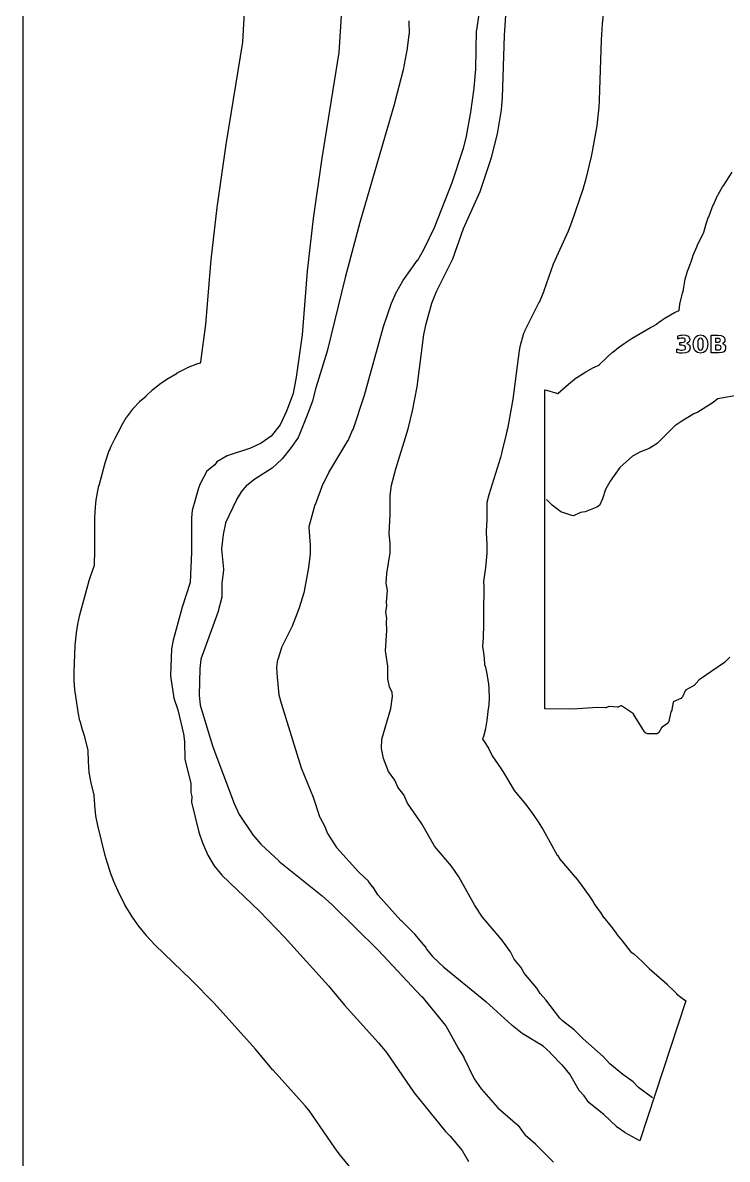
# Model space of a CAD drawing. Header units: millimetres. Extents: x 0 to 841, y 0 to 594.
# Drawn here: x 0 to 145.9, y 143.1 to 378.4 of the extents above; entities that cross this region are included whole.
import ezdxf

# ---------------------------------------------------------------- set-up
doc = ezdxf.new("R2010")
doc.units = ezdxf.units.MM
for name, color, linetype in [('CUT', 1, 'Continuous'), ('ENGRAVE', 5, 'Continuous'), ('SHEET_EDGE_DO_NOT_CUT', 8, 'Continuous')]:
    doc.layers.add(name, color=color, linetype=linetype)

msp = doc.modelspace()

# ---------------------------------------------------------------- linework, layer by layer
at = {"layer": 'CUT'}
for points in [[(121.69, 394.2), (119.95, 378.19), (119.95, 378.18), (119.74, 374.85), (119.74, 374.84), (119.36, 362.35), (119.36, 362.33), (119.27, 360.94), (119.27, 360.93), (119.02, 358.4), (119.02, 358.38), (118.84, 357.08), (118.84, 357.06), (118, 352.12), (118, 352.1), (117.71, 350.7), (117.71, 350.68), (116.52, 345.8), (116.51, 345.78), (116.03, 344.13), (116.03, 344.11), (113.64, 337.06), (113.63, 337.04), (112.94, 335.27), (112.93, 335.25), (109.85, 328.4), (109.84, 328.38), (107.91, 322.88), (107.9, 322.85), (106.9, 320.49), (106.88, 320.46), (103.95, 314.64), (103.94, 314.62), (103.72, 314.06), (103.71, 314.03), (102.96, 311.32), (102.95, 311.31), (102.79, 310.52), (102.79, 310.5), (101.48, 300.44), (101.48, 300.42), (101.3, 299.32), (101.3, 299.31), (100.37, 294.34), (100.37, 294.33), (100.13, 293.25), (100.13, 293.23), (99.21, 289.52), (99.21, 289.5), (98.9, 288.38), (98.89, 288.36), (96.51, 280.68), (96.5, 280.66), (96.11, 279.09), (96.11, 279.08), (96.11, 279.06), (96.1, 276.5), (96.1, 276.49), (96.07, 275.5), (96.07, 275.49), (95.94, 273.15), (95.94, 273.14), (95.94, 273.13), (95.98, 272.83), (95.98, 272.8), (96.1, 270.45), (96.1, 270.42), (96.08, 268.52), (96.08, 268.48), (95.85, 265.61), (95.84, 265.58), (95.39, 262.67), (95.39, 262.66), (95.39, 262.65), (95.48, 261.74), (95.49, 261.68), (95.45, 259.35), (95.45, 259.32), (95.39, 258.54), (95.39, 258.53), (95.39, 258.52), (95.4, 258.31), (95.41, 258.26), (95.37, 256.42), (95.37, 256.38), (95.37, 256.34), (95.37, 256.32), (95.37, 256.31), (95.38, 256.17), (95.38, 256.12), (95.38, 253.97), (95.38, 253.92), (95.38, 253.9), (95.38, 253.87), (95.36, 251.04), (95.36, 251.01), (95.22, 249.22), (95.22, 249.21), (95.23, 249.19), (95.35, 248.43), (95.36, 248.41), (95.55, 246.83), (95.56, 246.79), (95.61, 245.55), (95.61, 245.54), (95.61, 245.53), (95.79, 244.98), (95.8, 244.94), (96.18, 243.22), (96.19, 243.18), (96.42, 241.42), (96.42, 241.4), (96.49, 240.58), (96.49, 240.56), (96.55, 238.52), (96.55, 238.47), (96.41, 236.44), (96.4, 236.42), (96.09, 233.91), (96.09, 233.89), (95.82, 232.25), (95.81, 232.21), (95.4, 230.6), (95.39, 230.58), (95.23, 230.06), (95.23, 230.04), (95.23, 230.03), (95.55, 229.6), (95.57, 229.56), (96.42, 228.16), (96.44, 228.13), (97.17, 226.65), (97.17, 226.64), (97.18, 226.63), (97.19, 226.62), (99.07, 223.89), (99.09, 223.88), (99.96, 222.49), (99.97, 222.47), (101.74, 219.41), (101.74, 219.4), (101.75, 219.39), (104.1, 216.58), (104.12, 216.56), (105.21, 215.13), (105.22, 215.11), (106.73, 212.94), (106.74, 212.92), (107.74, 211.31), (107.75, 211.29), (110.69, 206.03), (110.7, 206.01), (111.22, 205.23), (111.24, 205.2), (114.41, 201.47), (114.42, 201.46), (115.45, 200.15), (115.46, 200.13), (117.25, 197.64), (117.26, 197.62), (118.08, 196.38), (118.09, 196.35), (118.43, 195.75), (118.43, 195.74), (118.44, 195.73), (118.45, 195.72), (119.59, 194.23), (119.61, 194.19), (120.27, 193.14), (120.29, 193.12), (121.78, 191.33), (121.79, 191.31), (122.69, 190.15), (122.71, 190.12), (123.1, 189.53), (123.11, 189.51), (124.13, 188.31), (124.14, 188.29), (125.8, 186.13), (125.81, 186.13), (125.82, 186.12), (126.41, 185.66), (126.43, 185.64), (128.26, 184.03), (128.28, 184.01), (129.73, 182.56), (129.74, 182.55), (133.42, 179.3), (133.44, 179.28), (134.94, 177.81), (134.96, 177.79), (135.35, 177.36), (135.38, 177.33), (136.25, 176.61), (136.27, 176.6), (137.28, 175.9), (127.78, 146.85), (124.71, 148.56), (124.71, 148.56), (124.67, 148.59), (123.05, 149.71), (123.01, 149.74), (122.98, 149.76), (120.33, 152.31), (120.32, 152.33), (117.31, 154.74), (117.28, 154.77), (117.25, 154.81), (117.22, 154.84), (116.25, 156.21), (116.25, 156.21), (116.24, 156.22), (115.28, 157.22), (115.25, 157.25), (115.23, 157.28), (115.21, 157.32), (113.3, 160.67), (113.3, 160.68), (113.29, 160.69), (111.73, 162.56), (111.72, 162.58), (109.3, 165.06), (109.28, 165.07), (107.76, 166.45), (107.75, 166.46), (107.74, 166.46), (103.43, 169.09), (103.38, 169.12), (101.31, 170.78), (101.29, 170.8), (95.93, 175.65), (95.92, 175.66), (87.21, 182.78), (87.18, 182.81), (84.94, 184.99), (84.91, 185.03), (83.67, 186.54), (83.64, 186.57), (83.62, 186.61), (83.6, 186.64), (83.37, 187.13), (83.37, 187.14), (83.36, 187.14), (81.17, 189.67), (81.16, 189.69), (78.33, 192.5), (78.32, 192.52), (73.59, 197.72), (73.56, 197.76), (73.53, 197.79), (72.53, 199.42), (72.51, 199.44), (71.61, 200.59), (71.59, 200.62), (69.57, 202.54), (69.55, 202.57), (65.07, 207.52), (65.04, 207.55), (65.02, 207.59), (63.16, 210.51), (63.14, 210.55), (63.12, 210.6), (62.61, 211.9), (62.6, 211.93), (61.65, 213.71), (61.63, 213.75), (61.61, 213.79), (60.23, 217.94), (60.23, 217.95), (57.74, 224.02), (57.72, 224.06), (53.57, 237.42), (53.57, 237.44), (53.13, 239.13), (53.12, 239.16), (53.11, 239.2), (52.72, 242.89), (52.72, 242.92), (52.63, 244.81), (52.63, 244.86), (52.63, 244.9), (52.85, 246.54), (52.86, 246.58), (52.87, 246.62), (53.65, 249.04), (53.68, 249.11), (55.85, 253.53), (55.86, 253.55), (57.24, 257.09), (57.24, 257.11), (58.32, 260.66), (58.32, 260.68), (59.22, 265.59), (59.22, 265.61), (59.57, 268.44), (59.58, 268.47), (59.61, 270.21), (59.61, 270.24), (59.28, 273.9), (59.28, 273.94), (59.28, 273.99), (59.29, 274.03), (59.3, 274.08), (60.58, 278.63), (60.59, 278.67), (62.23, 282.98), (62.25, 283.02), (63.35, 285.25), (63.37, 285.29), (67.33, 291.86), (67.35, 291.88), (68.38, 294.14), (68.39, 294.17), (70.77, 301.29), (70.77, 301.31), (74.72, 315.49), (74.73, 315.52), (76.36, 320.32), (76.37, 320.36), (77.4, 322.71), (77.43, 322.77), (78.71, 324.94), (78.73, 324.98), (81.76, 329.23), (81.78, 329.25), (83.06, 331.44), (83.07, 331.46), (85.27, 335.98), (85.28, 335.99), (88.95, 345.32), (88.95, 345.34), (91.24, 352.44), (91.25, 352.46), (91.86, 354.87), (91.86, 354.89), (92.8, 359.85), (92.8, 359.86), (93.5, 364.88), (93.5, 364.89), (93.79, 368.79), (93.79, 368.8), (93.98, 376.82), (93.99, 376.89), (94.94, 383.25)], [(72.01, 136.22), (65.54, 144.2), (65.53, 144.21), (64.61, 145.44), (64.6, 145.46), (59.28, 153.19), (59.27, 153.2), (58.5, 154.15), (58.49, 154.16), (51.82, 161.51), (51.81, 161.52), (51.23, 162.2), (51.22, 162.2), (48.18, 165.87), (48.17, 165.88), (39.64, 175.36), (39.63, 175.37), (34.9, 180.21), (34.9, 180.22), (27.38, 187.45), (27.35, 187.47), (25.63, 189.36), (25.61, 189.38), (24.05, 191.33), (24.03, 191.36), (22.54, 193.48), (22.53, 193.51), (21.24, 195.63), (21.22, 195.66), (20.03, 197.95), (20.02, 197.98), (18.88, 200.57), (18.87, 200.59), (18.19, 202.39), (18.18, 202.41), (17.47, 204.57), (17.47, 204.59), (17.08, 205.95), (17.07, 205.97), (15.52, 212.18), (15.52, 212.21), (15.13, 214.19), (15.12, 214.24), (14.94, 216.24), (14.94, 216.29), (14.94, 216.58), (14.94, 216.61), (14.85, 217.33), (14.85, 217.37), (14.81, 218.46), (14.81, 218.47), (14.8, 218.48), (14.18, 221), (14.17, 221.03), (13.76, 223.18), (13.76, 223.23), (13.59, 225.41), (13.59, 225.44), (13.54, 227.72), (13.54, 227.73), (13.54, 227.74), (12.88, 230.54), (12.88, 230.57), (12.39, 231.99), (12.38, 232.01), (11.86, 233.79), (11.85, 233.83), (11.49, 235.65), (11.49, 235.68), (10.82, 240.32), (10.82, 240.34), (10.64, 242.1), (10.64, 242.15), (10.63, 243.92), (10.63, 243.94), (10.83, 249.47), (10.83, 249.51), (11.1, 252.07), (11.1, 252.1), (11.4, 253.86), (11.4, 253.88), (11.83, 255.8), (11.83, 255.83), (13.7, 262.66), (13.71, 262.68), (14.04, 263.76), (14.04, 263.77), (14.83, 266.11), (14.83, 266.12), (14.83, 266.13), (14.95, 269.12), (14.95, 269.13), (14.94, 275.82), (14.94, 275.85), (15.06, 278.09), (15.07, 278.11), (15.23, 279.59), (15.23, 279.61), (15.45, 281.08), (15.46, 281.12), (15.79, 282.56), (15.8, 282.58), (17.05, 287.24), (17.06, 287.27), (17.93, 289.8), (17.94, 289.83), (18.3, 290.69), (18.31, 290.71), (19.04, 292.25), (19.05, 292.27), (20.43, 294.89), (20.44, 294.91), (21.51, 296.71), (21.54, 296.75), (22.79, 298.41), (22.82, 298.45), (24.24, 299.97), (24.28, 300.01), (25.54, 301.1), (25.55, 301.11), (25.57, 301.13), (26.87, 302.39), (26.9, 302.42), (28.3, 303.56), (28.34, 303.58), (29.85, 304.59), (29.87, 304.6), (31.98, 305.87), (32.01, 305.89), (34.06, 306.96), (34.11, 306.99), (36.28, 307.81), (36.3, 307.82), (36.8, 307.98), (36.81, 307.98), (36.81, 307.99), (36.85, 308.21), (36.86, 308.22), (37.94, 315.92), (37.94, 315.94), (38.94, 328.56), (38.94, 328.57), (39.01, 329.31), (39.01, 329.32), (40.29, 340.17), (40.29, 340.18), (40.35, 340.66), (40.35, 340.66), (42.13, 353.2), (42.14, 353.21), (42.19, 353.58), (42.19, 353.59), (45.57, 374.4), (45.57, 374.43), (46.01, 381.78)], [(79.96, 378.77), (79.98, 376.01), (79.97, 375.95), (79.61, 373.11), (79.61, 373.08), (78.79, 368.66), (78.78, 368.62), (77, 361.72), (77, 361.71), (69.8, 337.02), (69.8, 337.02), (66.74, 325.63), (66.74, 325.63), (63.09, 310.66), (63.08, 310.63), (60.67, 302.78), (60.67, 302.77), (60.01, 300.12), (59.99, 300.07), (58.79, 296.81), (58.79, 296.79), (57.07, 292.64), (57.05, 292.6), (57.02, 292.55), (55.59, 290.45), (55.57, 290.42), (53.69, 288.1), (53.64, 288.05), (51.75, 286.25), (51.71, 286.22), (51.67, 286.19), (48.04, 283.88), (48.03, 283.86), (46.37, 282.59), (46.36, 282.58), (46.35, 282.57), (45.16, 281.17), (45.16, 281.16), (45.15, 281.15), (44.24, 279.65), (44.23, 279.63), (41.95, 274.82), (41.95, 274.81), (41.95, 274.8), (41.49, 272.46), (41.49, 272.44), (41.17, 269.45), (41.17, 269.44), (41.17, 269.43), (41.56, 265.23), (41.56, 265.18), (41.56, 265.13), (41.25, 262.32), (41.25, 262.29), (41.23, 259.59), (41.23, 259.53), (41.22, 259.47), (40.48, 256.55), (40.46, 256.51), (36.9, 246.6), (36.9, 246.59), (36.9, 246.58), (36.65, 244.7), (36.65, 244.67), (36.55, 239.11), (36.55, 239.09), (36.73, 237.14), (36.73, 237.12), (36.73, 237.11), (39.35, 228.48), (39.35, 228.47), (43.75, 216.73), (43.76, 216.71), (44.79, 214.47), (44.8, 214.46), (44.8, 214.45), (47.66, 210.26), (47.67, 210.24), (49.33, 208.28), (49.35, 208.25), (53.02, 204.83), (53.03, 204.82), (62, 197.6), (62.02, 197.58), (64.05, 195.75), (64.07, 195.74), (73.59, 186.39), (73.6, 186.37), (82.6, 176.77), (82.62, 176.74), (87.54, 170.78), (87.57, 170.75), (87.59, 170.71), (90.07, 166.18), (90.08, 166.17), (91.33, 164.2), (91.35, 164.15), (93.46, 159.71), (93.47, 159.7), (93.47, 159.69), (94.94, 157.62), (94.96, 157.59), (98.35, 153.72), (98.37, 153.7), (102.48, 150.11), (102.51, 150.08), (102.55, 150.04), (104.06, 148.05), (104.07, 148.04), (104.08, 148.03), (106.15, 146.23), (106.18, 146.21), (109.93, 142.48)], [(146.44, 247.05), (145.4, 245.97), (145.36, 245.93), (145.32, 245.9), (140.07, 242.37), (140.06, 242.36), (140.06, 242.36), (139, 241.18), (138.96, 241.14), (138.92, 241.1), (138.87, 241.07), (137.25, 240.19), (137.24, 240.19), (137.24, 240.17), (136.59, 238.82), (136.57, 238.78), (136.54, 238.73), (136.46, 238.63), (136.43, 238.59), (136.4, 238.56), (136.36, 238.53), (136.31, 238.5), (136.27, 238.48), (134.69, 237.76), (134.68, 237.75), (134.67, 237.74), (134.43, 236.19), (134.42, 236.15), (134.4, 236.1), (134.39, 236.06), (134.37, 236.02), (134.21, 235.74), (134.2, 235.73), (134.2, 235.72), (133.75, 233.69), (133.73, 233.65), (133.72, 233.6), (133.7, 233.56), (133.67, 233.52), (133.64, 233.48), (133.58, 233.41), (133.55, 233.37), (133.51, 233.34), (133.48, 233.31), (132.38, 232.57), (132.37, 232.56), (132.36, 232.55), (131.69, 231.46), (131.67, 231.42), (131.64, 231.38), (131.6, 231.35), (131.56, 231.32), (131.43, 231.22), (131.39, 231.2), (131.35, 231.17), (131.3, 231.16), (131.26, 231.14), (131.21, 231.13), (131.17, 231.13), (131.12, 231.13), (129.42, 231.18), (129.37, 231.18), (129.32, 231.19), (129.26, 231.21), (129.05, 231.28), (129.01, 231.3), (128.97, 231.32), (128.93, 231.35), (128.89, 231.38), (128.86, 231.42), (128.78, 231.5), (128.75, 231.54), (128.72, 231.58), (126.46, 235.26), (126.45, 235.27), (126.44, 235.28), (123.96, 236.94), (123.95, 236.95), (123.94, 236.94), (123.33, 236.72), (123.29, 236.7), (123.25, 236.69), (123.2, 236.69), (123.16, 236.69), (123.12, 236.69), (121.46, 236.83), (121.45, 236.83), (121.44, 236.83), (120.86, 236.6), (120.81, 236.58), (120.76, 236.57), (120.71, 236.57), (120.66, 236.56), (118.94, 236.63), (118.91, 236.63), (114, 236.27), (113.96, 236.27), (108.12, 236.3), (108.12, 302.36), (108.42, 302.31), (108.47, 302.29), (110.31, 301.77), (110.36, 301.76), (110.75, 301.6), (110.76, 301.6), (110.77, 301.61), (112.97, 303.56), (112.99, 303.58), (114.69, 304.94), (114.74, 304.97), (116.58, 306.13), (116.6, 306.14), (118.18, 307.02), (118.22, 307.03), (119.42, 307.59), (119.43, 307.6), (119.44, 307.6), (121, 309.14), (121.02, 309.16), (122.13, 310.17), (122.15, 310.19), (123.34, 311.12), (123.35, 311.13), (124.75, 312.14), (124.77, 312.15), (126.19, 313.08), (126.21, 313.09), (128.66, 314.56), (128.68, 314.57), (129.96, 315.27), (129.99, 315.29), (130.39, 315.47), (130.41, 315.49), (131.26, 316.01), (131.28, 316.03), (131.65, 316.32), (131.67, 316.34), (133.24, 317.44), (133.28, 317.46), (134.93, 318.4), (134.98, 318.42), (135.93, 318.84), (135.94, 318.85), (135.94, 318.86), (136.07, 320.05), (136.08, 320.1), (136.63, 322.4), (136.64, 322.43), (136.75, 322.82), (136.76, 322.83), (136.76, 322.84), (136.87, 323.61), (136.87, 323.64), (137.18, 325.28), (137.19, 325.32), (137.64, 326.93), (137.65, 326.97), (138.24, 328.54), (138.25, 328.56), (138.48, 329.1), (138.48, 329.12), (138.83, 330.25), (138.84, 330.3), (139.62, 332.16), (139.63, 332.18), (141, 335.01), (141, 335.02), (141, 335.03), (141.53, 336.76), (141.53, 336.78), (142.02, 338.19), (142.03, 338.21), (142.99, 340.7), (143, 340.72), (143.88, 342.66), (143.91, 342.71), (144.99, 344.55), (145, 344.57), (146.9, 347.43)]]:
    msp.add_lwpolyline(points, dxfattribs=at)
at = {"layer": 'ENGRAVE'}
for points in [[(66, 380.94), (65.47, 372.21), (61.94, 350.39), (60.15, 337.84), (58.88, 326.98), (57.83, 313.75), (56.6, 304.99), (55.98, 301.65), (54.62, 297.98), (53.3, 295.13), (51.42, 292.82), (49.39, 291.32), (47.18, 290.28), (42.3, 288.74), (40.17, 287.46), (39.8, 286.88), (38.13, 285.58), (36.74, 282.94), (36.37, 282.05), (35.11, 277.37), (34.94, 275.87), (34.95, 268.74), (34.7, 262.46), (33, 257.39), (31.12, 250.53), (30.82, 248.75), (30.61, 243.19), (31.29, 238.53), (32.12, 236.12), (33.28, 231.16), (33.51, 229.59), (33.59, 225.84), (34.8, 220.94), (34.78, 218.98), (35, 218.18), (34.93, 217.03), (36.48, 210.8), (37.19, 208.62), (38.34, 206), (39.64, 203.85), (41.23, 201.88), (48.99, 194.41), (54.23, 189.04), (63.31, 178.96), (66.62, 174.96), (73.67, 167.19), (75.29, 165.2), (81.08, 156.79), (87.56, 148.79), (88.51, 147.85), (90.96, 144.89), (92.33, 142.6)], [(130.38, 155.77), (127.53, 157.9), (126.39, 159.12), (124.22, 160.61), (121.55, 162.81), (120.18, 164.31), (116.04, 167.98), (114.15, 169.86), (111.76, 171.71), (111.21, 172.3), (108.29, 176.1), (107.12, 177.36), (106.42, 178.51), (103.82, 181.63), (103.14, 182.85), (101.73, 184.53), (100.99, 185.99), (99.19, 188.5), (95.21, 193.17), (93.59, 195.62), (90.28, 201.55), (88.77, 203.74), (85.29, 207.91), (82.64, 212.49), (79.66, 216.79), (78.89, 218.54), (77.65, 220.11), (77.03, 221.56), (75.76, 223.38), (74.68, 226.02), (74.3, 228.1), (74.34, 230.07), (76.25, 236.37), (76.56, 238.9), (76.49, 239.74), (75.95, 240.87), (75.63, 242.57), (75.63, 245.14), (75.1, 248.32), (75.42, 252.55), (75.3, 254.37), (75.41, 255.05), (75.2, 256.34), (75.41, 257.68), (75.32, 258.43), (75.5, 260.85), (75.26, 262.37), (75.41, 264.37), (76.08, 268.67), (76.1, 270.61), (75.88, 272.57), (76.1, 276.57), (76.11, 280.5), (76.38, 282.63), (77.23, 286.05), (79.79, 294.3), (80.71, 298.03), (81.65, 303), (83.05, 313.82), (83.51, 316.03), (84.71, 320.36), (85.65, 322.77), (89.04, 329.48), (91.26, 335.82), (94.69, 343.46), (97.08, 350.53), (98.28, 355.43), (99.12, 360.39), (99.37, 362.94), (99.76, 375.77), (100.02, 379.89)], [(148.57, 301.36), (143.95, 300.55), (142.76, 299.62), (139.78, 297.75), (138.94, 297.41), (136.46, 295.93), (135.05, 294.9), (131.38, 291.3), (129.71, 290.22), (127.9, 289.53), (126.29, 288.64), (123.64, 286.29), (121.65, 283.49), (120.65, 281.78), (120.06, 279.8), (119.39, 278.45), (118.88, 278.11), (116.45, 277.16), (115.46, 276.97), (114.02, 276.33), (113.67, 276.36), (111.4, 277.12), (109.64, 278.5), (108.42, 279.67)]]:
    msp.add_lwpolyline(points, dxfattribs=at)
for points in [[(137.45, 312), (137.77, 311.87), (138.01, 311.67), (138.15, 311.4), (138.2, 311.07), (138.09, 310.59), (137.78, 310.25), (137.27, 310.03), (136.57, 309.96), (136.29, 309.98), (136.01, 310.01), (135.73, 310.07), (135.45, 310.15), (135.45, 310.87), (135.71, 310.75), (135.98, 310.67), (136.23, 310.62), (136.49, 310.6), (136.82, 310.64), (137.06, 310.73), (137.21, 310.89), (137.26, 311.1), (137.21, 311.32), (137.06, 311.48), (136.8, 311.58), (136.45, 311.61), (136.08, 311.61), (136.08, 312.22), (136.47, 312.22), (136.78, 312.24), (137, 312.33), (137.13, 312.47), (137.17, 312.66), (137.13, 312.85), (137, 312.99), (136.8, 313.08), (136.53, 313.1), (136.3, 313.09), (136.07, 313.05), (135.84, 312.99), (135.61, 312.9), (135.61, 313.59), (135.89, 313.66), (136.16, 313.71), (136.43, 313.74), (136.7, 313.75), (137.32, 313.69), (137.76, 313.51), (138.02, 313.22), (138.11, 312.81), (138.07, 312.52), (137.94, 312.29), (137.74, 312.11), (137.45, 312)], [(141.84, 311.85), (141.74, 311.05), (141.45, 310.46), (140.97, 310.09), (140.34, 309.96), (139.7, 310.09), (139.23, 310.46), (138.93, 311.05), (138.84, 311.85), (138.93, 312.66), (139.23, 313.25), (139.7, 313.62), (140.34, 313.75), (140.97, 313.62), (141.45, 313.25), (141.74, 312.66), (141.84, 311.85)], [(140.9, 311.86), (140.86, 312.44), (140.77, 312.82), (140.6, 313.03), (140.34, 313.1), (140.08, 313.03), (139.91, 312.82), (139.81, 312.44), (139.78, 311.86), (139.81, 311.27), (139.91, 310.89), (140.08, 310.67), (140.34, 310.6), (140.59, 310.67), (140.77, 310.89), (140.86, 311.27), (140.9, 311.86)], [(144.9, 311.99), (145.17, 311.86), (145.37, 311.66), (145.49, 311.4), (145.53, 311.08), (145.45, 310.62), (145.18, 310.29), (144.73, 310.1), (144.09, 310.04), (142.53, 310.04), (142.53, 313.68), (143.95, 313.68), (144.6, 313.62), (145.05, 313.45), (145.3, 313.15), (145.39, 312.72), (145.36, 312.47), (145.26, 312.26), (145.11, 312.1), (144.9, 311.99)], [(143.99, 312.27), (144.19, 312.29), (144.33, 312.37), (144.42, 312.49), (144.45, 312.65), (144.42, 312.82), (144.33, 312.94), (144.19, 313.02), (143.99, 313.04), (143.47, 313.04), (143.47, 312.27), (143.99, 312.27)], [(144.03, 310.68), (144.27, 310.7), (144.45, 310.79), (144.56, 310.94), (144.59, 311.16), (144.56, 311.36), (144.45, 311.51), (144.28, 311.6), (144.03, 311.63), (143.47, 311.63), (143.47, 310.68), (144.03, 310.68)]]:
    msp.add_lwpolyline(points, close=True, dxfattribs=at)
at = {"layer": 'SHEET_EDGE_DO_NOT_CUT'}
msp.add_lwpolyline([(0, 0), (841, 0), (841, 594), (0, 594)], close=True, dxfattribs=at)

doc.saveas('drawing.dxf')
